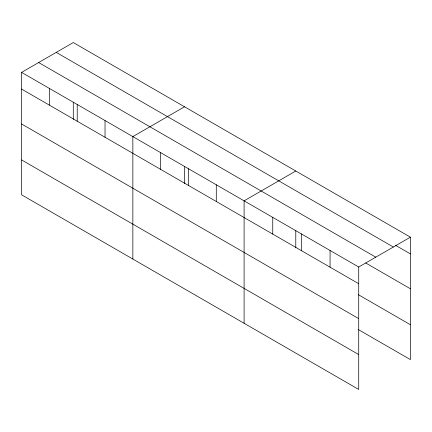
<?xml version="1.0" encoding="UTF-8"?>
<svg xmlns="http://www.w3.org/2000/svg" width="432" height="432" viewBox="0 0 432 432"><rect width="100%" height="100%" fill="white"/><g stroke="black" fill="none" stroke-linecap="round" stroke-linejoin="round"><path stroke-width="0.65" d="M358.722 318.616L358.722 267.019L21.6 72.382L21.6 194.821L358.722 389.453L358.722 318.616L21.6 123.984M358.247 329.508L410.4 359.618L410.4 237.179L73.278 42.547L21.6 72.382M184.529 106.774L132.851 136.609L132.851 259.049M295.78 171.007L244.102 200.842L244.102 323.276M358.722 267.019L410.4 237.179M395.501 245.29L410.4 253.892M56.225 52.391L393.347 247.028M38.653 62.537L375.775 257.17M365.699 262.975L410.4 288.781M21.6 89.095L358.722 283.727M358.247 294.619L410.4 324.729M21.6 159.932L358.722 354.564M330.064 250.474L330.064 267.187M301.412 233.928L301.412 250.641M295.78 230.596L295.78 247.903M272.754 217.382L272.754 234.095M216.286 184.783L216.286 201.496M188.476 168.728L188.476 185.436M184.529 166.363L184.529 183.67M160.661 152.669L160.661 169.382M105.035 120.555L105.035 137.268M77.225 104.495L77.225 121.208M73.278 102.136L73.278 119.443M49.41 88.441L49.41 105.149"/></g></svg>
